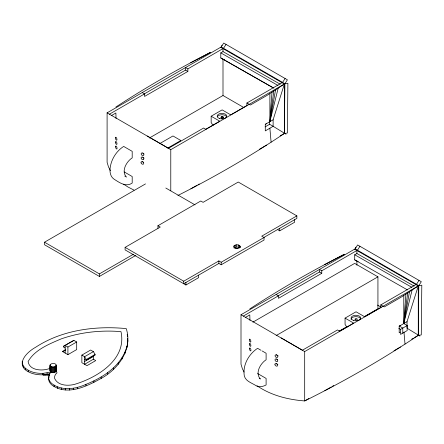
<?xml version="1.0" encoding="UTF-8"?>
<svg xmlns="http://www.w3.org/2000/svg" width="444" height="444" viewBox="0 0 444 444"><rect width="100%" height="100%" fill="white"/><g stroke="black" fill="none" stroke-linecap="round" stroke-linejoin="round"><path stroke-width="0.67" d="M177.911 195.46C214.591 176.945 250.233 156.355 284.365 133.472L284.893 83.733L287.407 79.826L223.721 43.057L221.206 46.97L107.098 112.848L107.098 162.276L108.464 166.827L110.445 170.729M256.982 385.747C270.957 395.376 287.94 399.667 304.689 400.943C343.867 381.485 381.934 359.74 418.276 335.37L418.803 285.636L421.312 281.724L357.631 244.955L355.117 248.868L241.003 314.746L241.003 364.174L242.374 368.725L244.072 372.072M278.183 88.14L269.88 121.628L271.994 92.18M412.093 290.037L403.79 323.526L405.899 294.078M269.88 93.767L269.88 121.628L273.782 91.026M403.79 295.665L403.79 323.526L407.686 292.923M50.011 365.246C49.079 368.442 49.495 373.565 53.918 372.538C57.776 372.194 55.955 367.221 56.116 364.785C54.945 362.082 47.88 363.775 50.921 366.516L50.921 372.072L49.367 374.298L48.662 378.094A19.558 11.294 0 0 0 51.743 384.942C67.05 396.27 86.796 386.33 101.177 378.41C118.587 368.975 132.845 348.934 126.24 328.588C95.227 325.663 62.138 329.931 35.62 347.269C24.52 353.446 14.252 366.605 31.119 373.032A19.558 11.294 0 0 0 42.985 374.814L49.6 375.191M126.928 347.819L127.789 340.648M269.88 121.628L275.563 89.871L284.365 84.038L220.679 47.269M403.79 323.526L409.473 291.775L418.276 285.936L354.59 249.167M50.011 370.807L50.427 369.913M56.222 365.246C55.622 367.36 52.564 367.36 50.921 366.516M48.662 378.094L49.012 376.912M286.019 134.182L273.127 126.296L273.127 119.758L284.365 84.038L284.365 133.472L280.181 135.886M419.93 336.08L407.031 328.194L407.031 321.656L418.276 285.936L418.276 335.37L414.685 337.44M234.082 245.826L233.766 246.775L234.315 247.685C235.942 248.884 238.389 248.74 239.91 247.452L240.226 246.503L239.677 245.588C238.012 244.494 235.614 244.489 234.082 245.826L234.082 247.536M48.662 376.656A19.558 11.294 0 0 0 51.743 383.511C61.533 391.164 75.33 389.183 85.925 384.382C103.397 377.4 121.712 365.601 126.928 346.387M222.011 45.26L221.206 46.97L284.893 83.733L287.89 83.3L287.368 133.039L284.365 133.472M355.916 247.164L355.117 248.868L416.483 284.299L418.803 285.636L421.8 285.198L421.273 334.937L418.276 335.37M226.035 44.394L223.526 48.302L187.862 68.892L185.542 67.555L185.542 70.091L144.011 94.073M285.092 78.488L282.578 82.401L246.914 102.991L246.914 105.522L230.747 114.857L222.139 109.884L211.161 116.223L211.161 122.561L213.031 125.358M359.945 246.292L357.431 250.205L321.767 270.796L319.452 269.458L319.452 271.989L277.922 295.97M418.997 280.392L416.483 284.299L380.819 304.889L380.819 307.42L364.652 316.755L356.044 311.788L345.066 318.12L345.066 324.459L346.936 327.256M234.082 248.107C235.614 246.77 238.012 246.775 239.677 247.869L239.677 245.588M115.895 107.015C146.415 87.063 178.094 68.909 210.578 52.353L190.704 62.732M275.563 89.871L266.639 95.643L250.416 105.012L246.914 102.991M249.806 308.913C280.325 288.961 312.004 270.807 344.483 254.251L324.614 264.63M409.473 291.775L400.544 297.541L384.321 306.909L380.819 304.889M265.107 126.884L269.625 124.276L273.127 126.296L265.279 130.897L265.279 124.359L266.639 123.499M400.094 332.223L399.189 332.795L399.189 326.257L400.544 325.402M400.577 329.376L407.17 325.519L407.17 330.591L400.577 334.399L400.577 329.376L398.784 328.344M107.098 112.848L109.413 114.186L144.55 93.9L144.55 96.437L187.862 71.428L187.862 68.892M111.616 115.446L115.884 112.981L116.045 118.509M273.01 87.696L220.79 57.942L220.79 52.875L222.999 51.598L280.242 84.21M149.345 138.029L222.999 95.504L243.873 107.559M159.923 143.495L172.982 135.958L180.847 140.509L167.793 148.041M109.413 114.186L168.465 148.329L203.602 128.038L205.916 129.376M205.4 129.493L219.769 121.195L211.161 116.223M170.779 190.815L170.779 149.667L284.893 83.733M135.847 255.383L99.395 276.434L44.505 244.744L44.505 242.208L145.51 183.899M273.127 119.758L265.279 124.359M190.876 188.817L196.842 185.37M198.035 184.682L199.228 183.994M259.479 149.212L266.639 145.077M157.942 228.266L157.942 225.73L200.771 201.004L203.091 202.336L238.25 182.04L296.864 215.878L296.864 218.415L263.447 237.707M198.657 275.114L198.657 277.65L185.919 285.004L125.103 249.9L125.103 247.364L160.262 227.067L157.942 225.73M44.505 242.208L99.395 273.898L133.461 254.229M65.163 347.996L63.47 347.019L63.47 346.309L72.25 341.236L73.948 340.393L76.69 341.98L76.69 349.583L67.91 354.651L62.421 351.481L65.346 349.794M73.948 340.393L63.47 346.309M65.163 353.069L65.163 345.465L67.91 347.047L76.69 341.98M183.716 281.207L218.875 260.906L221.19 262.243L264.019 237.518L264.019 240.054L221.19 264.779L218.875 263.442L183.716 283.738L183.716 281.207L125.103 247.364M296.864 215.878L261.705 236.18L264.019 237.518M62.804 351.709L65.734 350.016M277.972 229.831L279.726 230.841L294.661 222.222L294.661 219.686M93.384 351.615L84.604 356.687L84.604 364.291L93.384 359.218L95.743 360.584L86.957 365.651L81.857 362.704L81.857 355.1L90.637 350.033L93.384 351.615L95.083 354.423L95.083 355.133L86.303 360.201L84.604 359.218M86.303 360.201L86.303 359.496L95.083 354.423M84.604 361.505L93.384 356.432L93.384 359.218M241.003 314.746L243.318 316.084L278.455 295.798L278.455 298.335L321.767 273.326L321.767 270.796M245.526 317.349L249.794 314.879L249.955 320.413M358.18 261.638L354.701 259.84L354.701 254.773L356.904 253.496L414.152 286.108M252.869 322.161L354.656 263.392L377.933 276.828L377.933 308.769L364.185 316.705M276.14 335.592L377.933 276.828M339.083 331.196L346.853 326.712M339.305 331.391L353.679 323.093L345.066 318.12M308.874 398.523L304.689 400.943L304.689 351.565L418.803 285.636M407.031 321.656L399.189 326.257M411.699 339.166L413.492 338.134M324.786 390.714L331.346 386.924M332.539 386.236L333.733 385.547M393.983 350.766L400.544 346.975M22.2 361.377C21.873 366.583 26.818 369.919 31.119 371.6A19.558 11.294 0 0 0 42.985 373.376L50.921 372.072M49.639 373.809L42.985 374.814L42.857 374.37M45.693 374.697L42.985 374.814L42.985 373.376M50.261 368.548L49.489 368.553C42.618 371.162 29.526 370.796 28.094 361.599C34.593 349.772 49.362 343.956 61.261 338.872C80.347 332.206 100.866 329.959 120.973 331.629C127.173 359.385 97.308 377.528 74.747 384.31C68.004 386.119 58.036 385.803 54.679 378.549C54.224 376.429 55.256 374.103 57.015 372.899L56.155 370.307L56.222 370.807M49.6 374.858L42.985 374.814L45.693 374.841M49.639 374.714L47.075 374.403L47.075 372.971M224.276 59.74L222.999 59.207L222.999 95.504M134.027 190.132L127.961 186.996L123.621 184.193M220.79 52.875L278.038 85.481M220.79 57.942L273.82 88.151M354.701 254.773L411.943 287.379M354.701 259.84L407.52 289.938M185.542 70.091L187.862 71.428M142.235 92.563L144.55 93.9M147.247 136.019L168.87 148.501M168.465 148.329L170.779 149.667M377.522 305.089L381.102 307.154M319.452 271.989L321.767 273.326M403.579 323.448L407.17 325.519M165.806 188.023L195.038 204.9M399.184 325.985L402.78 328.055L402.78 333.128M124.237 171.928L132.195 176.523L132.195 183.056C125.935 187.462 119.286 182.495 113.958 179.093C111 177.139 110.04 173.565 109.94 170.202C110.395 160.717 115.684 151.559 123.665 146.42L132.195 151.349L132.195 157.875C126.485 161.549 120.862 171.306 126.49 177.089L124.781 176.102M276.14 294.461L278.455 295.798M339.827 331.28L337.512 329.942L302.375 350.227L243.318 316.084M281.152 337.917L304.689 351.565M260.989 350.288L257.576 348.318C248.718 354.14 242.463 365.207 244.311 375.935C245.765 381.574 252.186 382.95 256.399 385.914C259.568 387.501 263.142 386.546 266.106 384.954L266.106 378.421L257.576 373.498M262.127 350.949L266.106 353.246L266.106 359.779C260.395 363.453 254.773 373.204 260.395 378.987L259.257 378.332M81.857 355.1L84.604 356.687L86.303 359.496M56.222 369.708L56.188 370.557M127.189 334.432L127.6 336.324L127.6 334.887M403.962 332.068L405.011 344.089M269.88 128.166L271.101 142.191M127.661 338.245L127.789 342.08M356.904 250.505L356.904 253.496M356.904 261.105L356.904 265.212M279.726 228.31L279.726 230.841M269.625 121.656L269.625 124.276M240.226 246.503L240.226 247.641M238.406 244.955L238.406 247.236M236.757 244.772L236.757 247.053M235.176 245.094L235.176 247.375M222.999 48.607L222.999 51.598M221.19 262.243L221.19 264.779M218.875 260.906L218.875 263.442M185.919 282.467L185.919 285.004M125.042 352.042L125.042 353.48M122.139 357.553L122.139 358.985M118.248 362.859L118.248 364.291M113.425 367.898L113.425 369.336M107.714 372.621L107.714 374.059M101.177 376.973L101.177 378.41M99.395 273.898L99.395 276.434M93.889 380.908L93.889 382.345M85.925 384.382L85.925 385.814M77.384 387.351L77.384 388.789M73.532 388.25L73.532 389.682M69.447 388.655L69.447 390.093M67.91 347.047L67.91 354.651M65.301 388.556L65.301 389.993M61.283 387.956L61.283 389.388M57.576 386.879L57.576 388.311M56.166 365.018L56.116 371.273M55.805 366.145L55.805 371.706M55.311 366.516L55.311 372.072M54.668 366.8L54.668 372.361M54.096 385.187L54.096 386.624M53.918 366.977L53.918 372.538M53.114 367.038L53.114 372.599M52.314 366.977L52.314 372.538M51.565 366.8L51.565 372.361M50.427 366.145L50.427 371.706M50.117 364.785L50.117 371.273M49.367 374.298L49.367 375.252M28.205 370.241L28.205 371.678M25.28 368.231L25.28 369.663M23.415 366.089L23.415 367.527M22.372 363.775L22.372 365.207M351.06 319.419A4.812 2.781 0 0 1 355.872 316.639A4.812 2.781 0 0 1 360.689 319.419M275.069 355.733A1.554 1.104 44 0 1 276.995 355.206A1.554 1.104 44 0 1 277.295 357.42A1.554 1.104 44 0 1 275.114 356.077M278.288 355.944A1.554 1.104 44 0 1 277.938 355.872M277.583 355.716A1.554 1.104 44 0 1 276.629 354.512M277.583 361.233A1.554 1.104 44 0 1 276.262 361.477A1.554 1.104 44 0 1 275.091 360.217M275.03 359.873A1.554 1.104 44 0 1 276.507 359.035A1.554 1.104 44 0 1 277.705 360.961M277.6 359.834A1.554 1.104 44 0 1 276.751 359.002M277.85 364.541A1.554 1.104 44 0 1 276.656 363.558M217.316 116.8A4.812 2.781 0 0 1 221.967 114.741A4.812 2.781 0 0 1 226.612 116.8M141.159 153.835A1.554 1.104 44 0 1 143.09 153.308A1.554 1.104 44 0 1 143.384 155.522A1.554 1.104 44 0 1 141.203 154.179M144.028 153.974A1.554 1.104 44 0 1 142.857 152.958M143.678 159.335A1.554 1.104 44 0 1 142.358 159.579A1.554 1.104 44 0 1 141.181 158.319M141.125 157.97A1.554 1.104 44 0 1 142.602 157.137A1.554 1.104 44 0 1 143.801 159.063M144.045 158.075A1.554 1.104 44 0 1 142.846 157.098M143.59 162.498A1.554 1.104 44 0 1 142.602 161.311M235.869 248.751A1.166 0.672 0 0 1 237.818 248.446M249.35 339.749A1.554 0.616 72.1 0 0 250.438 342.096A1.554 0.616 72.1 0 0 250.521 339.993A1.554 0.616 72.1 0 0 249.35 339.749M249.378 344.05A1.554 0.616 72.1 0 0 250.51 346.32A1.554 0.616 72.1 0 0 250.51 344.122A1.554 0.616 72.1 0 0 249.378 344.05M249.45 348.634A1.554 0.616 72.1 0 0 250.583 350.91A1.554 0.616 72.1 0 0 250.583 348.712A1.554 0.616 72.1 0 0 249.45 348.634M353.463 320.429A4.812 2.781 0 0 0 360.689 318.026A4.812 2.781 0 0 0 353.463 315.617A4.812 2.781 0 0 0 353.463 320.429M355.466 319.83A1.166 0.672 0 0 0 357.287 319.33A1.166 0.672 0 0 0 355.627 318.67A1.166 0.672 0 0 0 355.466 319.83M274.991 364.779A1.554 1.104 44 0 0 277.284 366.006A1.554 1.104 44 0 0 276.59 363.686A1.554 1.104 44 0 0 274.991 364.779M115.44 137.851A1.554 0.616 72.1 0 0 116.528 140.199A1.554 0.616 72.1 0 0 116.617 138.095A1.554 0.616 72.1 0 0 115.44 137.851M115.468 142.147A1.554 0.616 72.1 0 0 116.606 144.422A1.554 0.616 72.1 0 0 116.606 142.224A1.554 0.616 72.1 0 0 115.468 142.147M115.54 146.736A1.554 0.616 72.1 0 0 116.672 149.006A1.554 0.616 72.1 0 0 116.672 146.814A1.554 0.616 72.1 0 0 115.54 146.736M219.558 118.531A4.812 2.781 0 0 0 226.779 116.123A4.812 2.781 0 0 0 219.558 113.72A4.812 2.781 0 0 0 219.558 118.531M221.55 117.938A1.166 0.672 0 0 0 223.376 117.449A1.166 0.672 0 0 0 221.717 116.772A1.166 0.672 0 0 0 221.55 117.938A1.166 0.672 0 0 0 223.382 117.432A1.166 0.672 0 0 0 221.728 116.778A1.166 0.672 0 0 0 221.556 117.932M141.087 162.876A1.554 1.104 44 0 0 143.373 164.108A1.554 1.104 44 0 0 142.685 161.788A1.554 1.104 44 0 0 141.087 162.876"/></g></svg>
